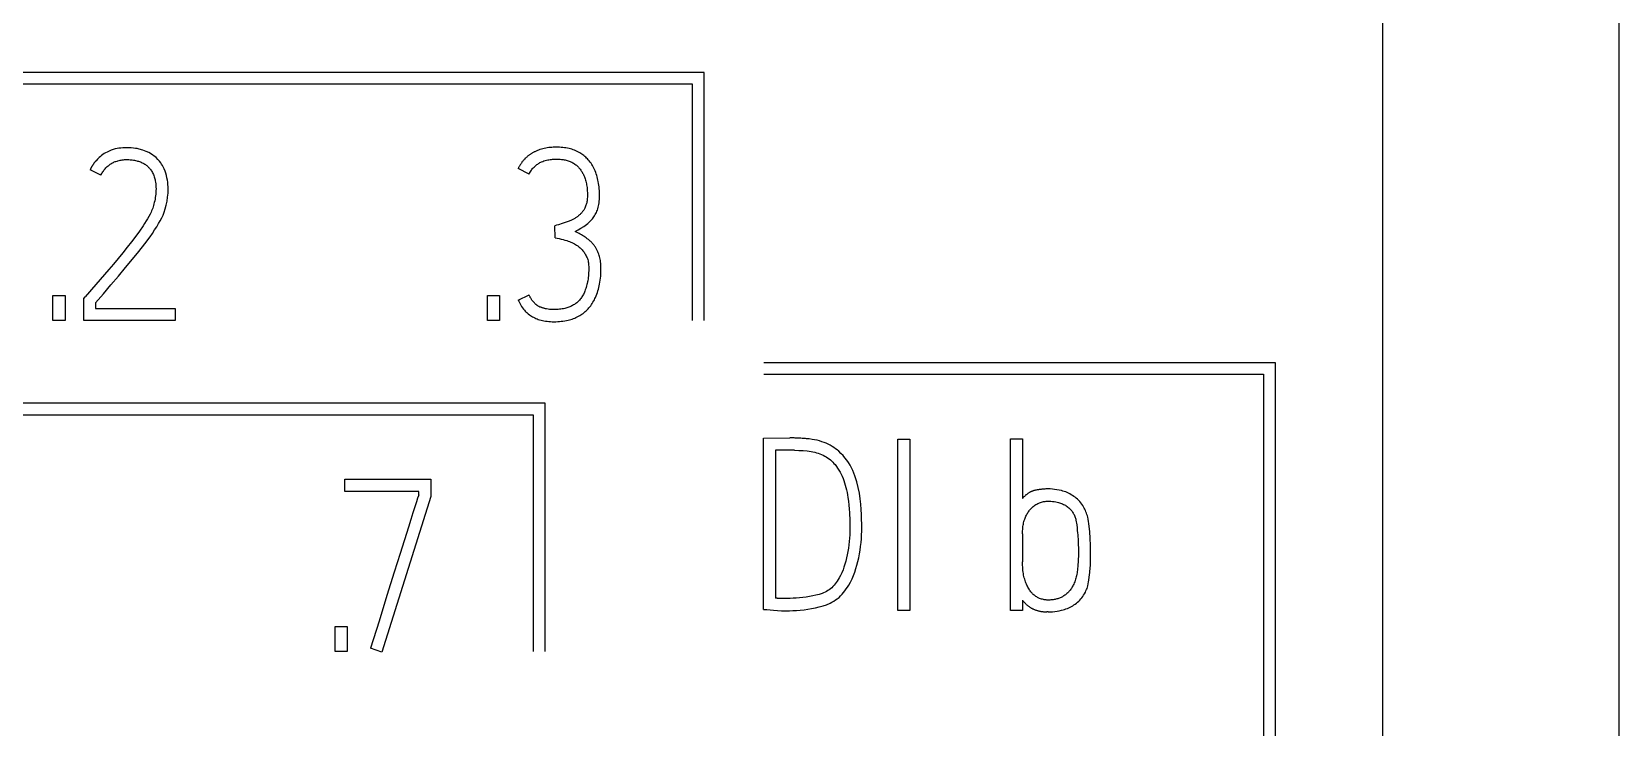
# Model space of a CAD drawing. Extents: x 867151 to 1787449, y -2071112 to -1028603.
# Drawn here: x 871243.68 to 871258.45, y -1032680.36 to -1032673.88 of the extents above; entities that cross this region are included whole.
import ezdxf

# ---------------------------------------------------------------- set-up
doc = ezdxf.new("R2010")
doc.units = 0
doc.header["$LTSCALE"] = 4
doc.header["$MEASUREMENT"] = 0
doc.layers.get('0').update_dxf_attribs({"linetype": 'CONTINUOUS'})
doc.layers.add('20000_FRONT_O', color=7, linetype='CONTINUOUS')

# ---------------------------------------------------------------- blocks, each defined once
blk = doc.blocks.new('A$C36C17930')
at = {"layer": '20000_FRONT_O', "color": 7, "linetype": 'Continuous'}
for p, q in [((45.001, 0.4), (45.001, 99.6)), ((42.801, 6.828), (42.801, 40.186)), ((36.491, 33.17), (17.962, 33.17)), ((36.491, 30.86), (36.491, 33.17)), ((36.381, 33.06), (18.072, 33.06)), ((36.381, 30.86), (36.381, 33.06)), ((30.826, 32.34), (30.824, 32.337)), ((30.829, 32.343), (30.826, 32.34)), ((30.831, 32.345), (30.829, 32.343)), ((30.833, 32.348), (30.831, 32.345)), ((30.847, 32.363), (30.833, 32.348)), ((30.862, 32.378), (30.847, 32.363)), ((30.873, 32.387), (30.862, 32.378)), ((30.885, 32.397), (30.873, 32.387)), ((30.897, 32.405), (30.885, 32.397)), ((30.909, 32.414), (30.897, 32.405)), ((30.922, 32.421), (30.909, 32.414)), ((30.935, 32.428), (30.922, 32.421)), ((30.948, 32.435), (30.935, 32.428)), ((30.962, 32.441), (30.948, 32.435)), ((30.975, 32.446), (30.962, 32.441)), ((30.993, 32.452), (30.975, 32.446)), ((31.01, 32.457), (30.993, 32.452)), ((31.002, 32.336), (31.01, 32.339)), ((31.028, 32.461), (31.01, 32.457)), ((31.01, 32.339), (31.018, 32.342)), ((31.018, 32.342), (31.028, 32.345)), ((31.045, 32.464), (31.028, 32.461)), ((31.028, 32.345), (31.037, 32.348)), ((31.037, 32.348), (31.047, 32.351)), ((31.063, 32.466), (31.045, 32.464)), ((31.047, 32.351), (31.057, 32.353)), ((31.057, 32.353), (31.067, 32.354)), ((31.081, 32.468), (31.063, 32.466)), ((31.067, 32.354), (31.077, 32.356)), ((31.077, 32.356), (31.087, 32.357)), ((31.1, 32.469), (31.081, 32.468)), ((31.087, 32.357), (31.097, 32.358)), ((31.097, 32.358), (31.107, 32.358)), ((31.118, 32.469), (31.1, 32.469)), ((31.107, 32.358), (31.118, 32.358)), ((31.139, 32.469), (31.118, 32.469)), ((31.118, 32.358), (31.128, 32.358)), ((31.128, 32.358), (31.139, 32.358)), ((31.16, 32.468), (31.139, 32.469)), ((31.139, 32.358), (31.149, 32.357)), ((31.149, 32.357), (31.16, 32.357)), ((31.18, 32.466), (31.16, 32.468)), ((31.16, 32.357), (31.17, 32.355)), ((31.17, 32.355), (31.181, 32.354)), ((31.2, 32.463), (31.18, 32.466)), ((31.181, 32.354), (31.191, 32.352)), ((31.191, 32.352), (31.201, 32.35)), ((31.217, 32.46), (31.2, 32.463)), ((31.201, 32.35), (31.212, 32.348)), ((31.212, 32.348), (31.22, 32.345)), ((31.235, 32.456), (31.217, 32.46)), ((31.22, 32.345), (31.229, 32.343)), ((31.229, 32.343), (31.238, 32.34)), ((31.268, 32.446), (31.235, 32.456)), ((31.238, 32.34), (31.246, 32.337)), ((31.298, 32.435), (31.268, 32.446)), ((31.325, 32.423), (31.298, 32.435)), ((31.35, 32.409), (31.325, 32.423)), ((31.361, 32.401), (31.35, 32.409)), ((31.371, 32.394), (31.361, 32.401)), ((31.391, 32.377), (31.371, 32.394)), ((31.407, 32.36), (31.391, 32.377)), ((31.422, 32.344), (31.407, 32.36)), ((31.435, 32.327), (31.422, 32.344)), ((34.798, 32.339), (34.795, 32.334)), ((34.802, 32.343), (34.798, 32.339)), ((34.805, 32.347), (34.802, 32.343)), ((34.809, 32.351), (34.805, 32.347)), ((34.812, 32.355), (34.809, 32.351)), ((34.816, 32.359), (34.812, 32.355)), ((34.82, 32.363), (34.816, 32.359)), ((34.823, 32.367), (34.82, 32.363)), ((34.827, 32.37), (34.823, 32.367)), ((34.831, 32.374), (34.827, 32.37)), ((34.835, 32.378), (34.831, 32.374)), ((34.839, 32.381), (34.835, 32.378)), ((34.843, 32.385), (34.839, 32.381)), ((34.847, 32.389), (34.843, 32.385)), ((34.852, 32.392), (34.847, 32.389)), ((34.856, 32.396), (34.852, 32.392)), ((34.861, 32.399), (34.856, 32.396)), ((34.865, 32.402), (34.861, 32.399)), ((34.87, 32.406), (34.865, 32.402)), ((34.875, 32.409), (34.87, 32.406)), ((34.88, 32.412), (34.875, 32.409)), ((34.884, 32.415), (34.88, 32.412)), ((34.889, 32.418), (34.884, 32.415)), ((34.894, 32.421), (34.889, 32.418)), ((34.899, 32.424), (34.894, 32.421)), ((34.904, 32.427), (34.899, 32.424)), ((34.909, 32.429), (34.904, 32.427)), ((34.914, 32.432), (34.909, 32.429)), ((34.926, 32.437), (34.914, 32.432)), ((34.938, 32.443), (34.926, 32.437)), ((34.949, 32.447), (34.938, 32.443)), ((34.961, 32.452), (34.949, 32.447)), ((34.975, 32.456), (34.961, 32.452)), ((34.988, 32.459), (34.975, 32.456)), ((34.977, 32.337), (34.988, 32.342)), ((35.002, 32.463), (34.988, 32.459)), ((34.988, 32.342), (34.999, 32.346)), ((34.999, 32.346), (35.011, 32.349)), ((35.016, 32.465), (35.002, 32.463)), ((35.011, 32.349), (35.022, 32.353)), ((35.03, 32.468), (35.016, 32.465)), ((35.022, 32.353), (35.034, 32.355)), ((35.044, 32.47), (35.03, 32.468)), ((35.034, 32.355), (35.046, 32.357)), ((35.058, 32.471), (35.044, 32.47)), ((35.046, 32.357), (35.057, 32.359)), ((35.057, 32.359), (35.069, 32.36)), ((35.072, 32.472), (35.058, 32.471)), ((35.069, 32.36), (35.08, 32.361)), ((35.086, 32.473), (35.072, 32.472)), ((35.08, 32.361), (35.092, 32.362)), ((35.1, 32.474), (35.086, 32.473)), ((35.092, 32.362), (35.103, 32.363)), ((35.114, 32.474), (35.1, 32.474)), ((35.103, 32.363), (35.114, 32.363)), ((35.129, 32.474), (35.114, 32.474)), ((35.114, 32.363), (35.124, 32.363)), ((35.124, 32.363), (35.133, 32.362)), ((35.144, 32.473), (35.129, 32.474)), ((35.133, 32.362), (35.142, 32.362)), ((35.142, 32.362), (35.151, 32.361)), ((35.159, 32.472), (35.144, 32.473)), ((35.151, 32.361), (35.161, 32.36)), ((35.174, 32.471), (35.159, 32.472)), ((35.161, 32.36), (35.17, 32.359)), ((35.17, 32.359), (35.179, 32.358)), ((35.189, 32.469), (35.174, 32.471)), ((35.179, 32.358), (35.188, 32.356)), ((35.188, 32.356), (35.198, 32.355)), ((35.204, 32.467), (35.189, 32.469)), ((35.198, 32.355), (35.207, 32.352)), ((35.219, 32.464), (35.204, 32.467)), ((35.207, 32.352), (35.216, 32.35)), ((35.216, 32.35), (35.225, 32.347)), ((35.233, 32.461), (35.219, 32.464)), ((35.225, 32.347), (35.233, 32.344)), ((35.246, 32.457), (35.233, 32.461)), ((35.233, 32.344), (35.242, 32.341)), ((35.242, 32.341), (35.25, 32.337)), ((35.259, 32.454), (35.246, 32.457)), ((35.272, 32.449), (35.259, 32.454)), ((35.284, 32.445), (35.272, 32.449)), ((35.297, 32.44), (35.284, 32.445)), ((35.309, 32.434), (35.297, 32.44)), ((35.321, 32.428), (35.309, 32.434)), ((35.332, 32.421), (35.321, 32.428)), ((35.342, 32.415), (35.332, 32.421)), ((35.352, 32.409), (35.342, 32.415)), ((35.361, 32.402), (35.352, 32.409)), ((35.37, 32.395), (35.361, 32.402)), ((35.379, 32.388), (35.37, 32.395)), ((35.388, 32.381), (35.379, 32.388)), ((35.396, 32.373), (35.388, 32.381)), ((35.404, 32.365), (35.396, 32.373)), ((35.412, 32.356), (35.404, 32.365)), ((35.42, 32.346), (35.412, 32.356)), ((35.429, 32.335), (35.42, 32.346)), ((30.78, 32.266), (30.778, 32.263)), ((30.878, 32.212), (30.778, 32.263)), ((30.781, 32.27), (30.78, 32.266)), ((30.783, 32.273), (30.781, 32.27)), ((30.785, 32.276), (30.783, 32.273)), ((30.786, 32.28), (30.785, 32.276)), ((30.788, 32.283), (30.786, 32.28)), ((30.79, 32.287), (30.788, 32.283)), ((30.792, 32.29), (30.79, 32.287)), ((30.794, 32.293), (30.792, 32.29)), ((30.796, 32.296), (30.794, 32.293)), ((30.798, 32.3), (30.796, 32.296)), ((30.8, 32.303), (30.798, 32.3)), ((30.802, 32.306), (30.8, 32.303)), ((30.804, 32.309), (30.802, 32.306)), ((30.806, 32.312), (30.804, 32.309)), ((30.808, 32.315), (30.806, 32.312)), ((30.81, 32.319), (30.808, 32.315)), ((30.812, 32.322), (30.81, 32.319)), ((30.814, 32.325), (30.812, 32.322)), ((30.817, 32.328), (30.814, 32.325)), ((30.819, 32.331), (30.817, 32.328)), ((30.821, 32.334), (30.819, 32.331)), ((30.824, 32.337), (30.821, 32.334)), ((30.878, 32.212), (30.882, 32.22)), ((30.882, 32.22), (30.886, 32.228)), ((30.886, 32.228), (30.891, 32.236)), ((30.891, 32.236), (30.896, 32.244)), ((30.896, 32.244), (30.901, 32.252)), ((30.901, 32.252), (30.907, 32.259)), ((30.907, 32.259), (30.912, 32.266)), ((30.912, 32.266), (30.919, 32.273)), ((30.919, 32.273), (30.925, 32.28)), ((30.925, 32.28), (30.931, 32.287)), ((30.931, 32.287), (30.938, 32.293)), ((30.938, 32.293), (30.945, 32.299)), ((30.945, 32.299), (30.951, 32.304)), ((30.951, 32.304), (30.958, 32.31)), ((30.958, 32.31), (30.965, 32.315)), ((30.965, 32.315), (30.972, 32.319)), ((30.972, 32.319), (30.98, 32.324)), ((30.98, 32.324), (30.987, 32.328)), ((30.987, 32.328), (30.995, 32.332)), ((30.995, 32.332), (31.002, 32.336)), ((31.246, 32.337), (31.254, 32.333)), ((31.254, 32.333), (31.263, 32.329)), ((31.263, 32.329), (31.271, 32.325)), ((31.271, 32.325), (31.279, 32.321)), ((31.279, 32.321), (31.286, 32.316)), ((31.286, 32.316), (31.293, 32.312)), ((31.293, 32.312), (31.299, 32.307)), ((31.299, 32.307), (31.305, 32.302)), ((31.305, 32.302), (31.311, 32.297)), ((31.311, 32.297), (31.317, 32.292)), ((31.317, 32.292), (31.322, 32.286)), ((31.322, 32.286), (31.327, 32.281)), ((31.327, 32.281), (31.332, 32.275)), ((31.332, 32.275), (31.337, 32.269)), ((31.337, 32.269), (31.342, 32.263)), ((31.342, 32.263), (31.348, 32.254)), ((31.348, 32.254), (31.353, 32.246)), ((31.353, 32.246), (31.358, 32.237)), ((31.358, 32.237), (31.362, 32.228)), ((31.362, 32.228), (31.367, 32.219)), ((31.367, 32.219), (31.37, 32.209)), ((31.37, 32.209), (31.374, 32.199)), ((31.374, 32.199), (31.377, 32.19)), ((31.443, 32.315), (31.435, 32.327)), ((31.451, 32.303), (31.443, 32.315)), ((31.458, 32.291), (31.451, 32.303)), ((31.467, 32.271), (31.458, 32.291)), ((31.475, 32.252), (31.467, 32.271)), ((31.482, 32.231), (31.475, 32.252)), ((31.488, 32.211), (31.482, 32.231)), ((31.493, 32.19), (31.488, 32.211)), ((34.762, 32.279), (34.759, 32.274)), ((34.861, 32.223), (34.759, 32.274)), ((34.764, 32.284), (34.762, 32.279)), ((34.766, 32.289), (34.764, 32.284)), ((34.769, 32.294), (34.766, 32.289)), ((34.771, 32.298), (34.769, 32.294)), ((34.774, 32.303), (34.771, 32.298)), ((34.777, 32.308), (34.774, 32.303)), ((34.78, 32.312), (34.777, 32.308)), ((34.783, 32.317), (34.78, 32.312)), ((34.786, 32.321), (34.783, 32.317)), ((34.789, 32.326), (34.786, 32.321)), ((34.792, 32.33), (34.789, 32.326)), ((34.795, 32.334), (34.792, 32.33)), ((34.861, 32.223), (34.866, 32.232)), ((34.866, 32.232), (34.871, 32.242)), ((34.871, 32.242), (34.877, 32.251)), ((34.877, 32.251), (34.882, 32.259)), ((34.882, 32.259), (34.888, 32.267)), ((34.888, 32.267), (34.894, 32.275)), ((34.894, 32.275), (34.9, 32.282)), ((34.9, 32.282), (34.907, 32.289)), ((34.907, 32.289), (34.913, 32.295)), ((34.913, 32.295), (34.92, 32.301)), ((34.92, 32.301), (34.927, 32.307)), ((34.927, 32.307), (34.934, 32.312)), ((34.934, 32.312), (34.941, 32.317)), ((34.941, 32.317), (34.948, 32.322)), ((34.948, 32.322), (34.955, 32.326)), ((34.955, 32.326), (34.962, 32.33)), ((34.962, 32.33), (34.969, 32.334)), ((34.969, 32.334), (34.977, 32.337)), ((35.25, 32.337), (35.259, 32.333)), ((35.259, 32.333), (35.267, 32.329)), ((35.267, 32.329), (35.275, 32.325)), ((35.275, 32.325), (35.282, 32.32)), ((35.282, 32.32), (35.288, 32.315)), ((35.288, 32.315), (35.295, 32.31)), ((35.295, 32.31), (35.301, 32.305)), ((35.301, 32.305), (35.308, 32.299)), ((35.308, 32.299), (35.314, 32.293)), ((35.314, 32.293), (35.32, 32.287)), ((35.32, 32.287), (35.325, 32.281)), ((35.325, 32.281), (35.331, 32.275)), ((35.331, 32.275), (35.336, 32.268)), ((35.336, 32.268), (35.341, 32.261)), ((35.341, 32.261), (35.346, 32.254)), ((35.346, 32.254), (35.351, 32.247)), ((35.351, 32.247), (35.355, 32.24)), ((35.355, 32.24), (35.359, 32.233)), ((35.359, 32.233), (35.363, 32.225)), ((35.363, 32.225), (35.367, 32.218)), ((35.367, 32.218), (35.371, 32.21)), ((35.371, 32.21), (35.375, 32.199)), ((35.375, 32.199), (35.379, 32.189)), ((35.437, 32.324), (35.429, 32.335)), ((35.444, 32.313), (35.437, 32.324)), ((35.451, 32.302), (35.444, 32.313)), ((35.458, 32.29), (35.451, 32.302)), ((35.464, 32.278), (35.458, 32.29)), ((35.47, 32.266), (35.464, 32.278)), ((35.476, 32.253), (35.47, 32.266)), ((35.481, 32.239), (35.476, 32.253)), ((35.486, 32.225), (35.481, 32.239)), ((35.49, 32.211), (35.486, 32.225)), ((35.495, 32.197), (35.49, 32.211)), ((35.498, 32.183), (35.495, 32.197)), ((31.377, 32.19), (31.38, 32.18)), ((31.38, 32.18), (31.382, 32.169)), ((31.382, 32.169), (31.384, 32.159)), ((31.384, 32.159), (31.386, 32.149)), ((31.386, 32.149), (31.388, 32.133)), ((31.388, 32.133), (31.389, 32.118)), ((31.39, 32.053), (31.388, 32.037)), ((31.389, 32.118), (31.39, 32.101)), ((31.39, 32.101), (31.391, 32.085)), ((31.391, 32.085), (31.39, 32.069)), ((31.39, 32.069), (31.39, 32.053)), ((31.497, 32.168), (31.493, 32.19)), ((31.5, 32.147), (31.497, 32.168)), ((31.499, 32.007), (31.503, 32.045)), ((31.502, 32.126), (31.5, 32.147)), ((31.503, 32.105), (31.502, 32.126)), ((31.504, 32.083), (31.503, 32.105)), ((31.503, 32.045), (31.504, 32.083)), ((35.379, 32.189), (35.383, 32.178)), ((35.383, 32.178), (35.386, 32.167)), ((35.386, 32.167), (35.389, 32.156)), ((35.389, 32.156), (35.392, 32.144)), ((35.392, 32.144), (35.394, 32.133)), ((35.394, 32.133), (35.396, 32.122)), ((35.396, 32.122), (35.398, 32.111)), ((35.398, 32.111), (35.4, 32.099)), ((35.4, 32.099), (35.401, 32.088)), ((35.401, 32.088), (35.402, 32.076)), ((35.402, 32.076), (35.402, 32.065)), ((35.402, 32.065), (35.403, 32.053)), ((35.403, 32.053), (35.403, 32.042)), ((35.501, 32.168), (35.498, 32.183)), ((35.504, 32.154), (35.501, 32.168)), ((35.507, 32.137), (35.504, 32.154)), ((35.51, 32.12), (35.507, 32.137)), ((35.512, 32.104), (35.51, 32.12)), ((35.513, 32.087), (35.512, 32.104)), ((35.515, 32.07), (35.513, 32.087)), ((35.515, 32.053), (35.515, 32.07)), ((35.516, 32.036), (35.515, 32.053)), ((31.36, 31.906), (31.355, 31.894)), ((31.364, 31.919), (31.36, 31.906)), ((31.368, 31.932), (31.364, 31.919)), ((31.372, 31.946), (31.368, 31.932)), ((31.375, 31.96), (31.372, 31.946)), ((31.379, 31.975), (31.375, 31.96)), ((31.382, 31.99), (31.379, 31.975)), ((31.384, 32.006), (31.382, 31.99)), ((31.387, 32.021), (31.384, 32.006)), ((31.388, 32.037), (31.387, 32.021)), ((31.466, 31.868), (31.477, 31.9)), ((31.477, 31.9), (31.486, 31.934)), ((31.486, 31.934), (31.494, 31.97)), ((31.494, 31.97), (31.499, 32.007)), ((35.375, 31.899), (35.372, 31.894)), ((35.38, 31.907), (35.375, 31.899)), ((35.384, 31.916), (35.38, 31.907)), ((35.387, 31.924), (35.384, 31.916)), ((35.39, 31.933), (35.387, 31.924)), ((35.393, 31.941), (35.39, 31.933)), ((35.395, 31.949), (35.393, 31.941)), ((35.397, 31.957), (35.395, 31.949)), ((35.398, 31.965), (35.397, 31.957)), ((35.4, 31.973), (35.398, 31.965)), ((35.401, 31.984), (35.4, 31.973)), ((35.402, 31.996), (35.401, 31.984)), ((35.403, 32.007), (35.402, 31.996)), ((35.403, 32.042), (35.403, 32.03)), ((35.403, 32.03), (35.403, 32.019)), ((35.403, 32.019), (35.403, 32.007)), ((35.496, 31.889), (35.5, 31.901)), ((35.5, 31.901), (35.504, 31.914)), ((35.504, 31.914), (35.507, 31.927)), ((35.507, 31.927), (35.51, 31.941)), ((35.51, 31.941), (35.512, 31.955)), ((35.512, 31.955), (35.514, 31.97)), ((35.514, 31.97), (35.515, 31.986)), ((35.515, 31.986), (35.516, 32.002)), ((35.516, 32.019), (35.516, 32.036)), ((35.516, 32.002), (35.516, 32.019)), ((31.285, 31.764), (31.27, 31.741)), ((31.3, 31.787), (31.285, 31.764)), ((31.313, 31.808), (31.3, 31.787)), ((31.325, 31.83), (31.313, 31.808)), ((31.335, 31.85), (31.325, 31.83)), ((31.345, 31.87), (31.335, 31.85)), ((31.35, 31.882), (31.345, 31.87)), ((31.355, 31.894), (31.35, 31.882)), ((31.397, 31.732), (31.415, 31.762)), ((31.415, 31.762), (31.43, 31.789)), ((31.43, 31.789), (31.444, 31.817)), ((31.444, 31.817), (31.456, 31.842)), ((31.456, 31.842), (31.466, 31.868)), ((35.134, 31.752), (35.117, 31.747)), ((35.17, 31.763), (35.134, 31.752)), ((35.188, 31.769), (35.17, 31.763)), ((35.206, 31.775), (35.188, 31.769)), ((35.215, 31.778), (35.206, 31.775)), ((35.224, 31.781), (35.215, 31.778)), ((35.233, 31.784), (35.224, 31.781)), ((35.241, 31.788), (35.233, 31.784)), ((35.248, 31.791), (35.241, 31.788)), ((35.255, 31.794), (35.248, 31.791)), ((35.261, 31.797), (35.255, 31.794)), ((35.268, 31.8), (35.261, 31.797)), ((35.274, 31.804), (35.268, 31.8)), ((35.28, 31.807), (35.274, 31.804)), ((35.286, 31.811), (35.28, 31.807)), ((35.292, 31.815), (35.286, 31.811)), ((35.298, 31.818), (35.292, 31.815)), ((35.304, 31.822), (35.298, 31.818)), ((35.309, 31.826), (35.304, 31.822)), ((35.313, 31.829), (35.309, 31.826)), ((35.318, 31.833), (35.313, 31.829)), ((35.322, 31.837), (35.318, 31.833)), ((35.327, 31.84), (35.322, 31.837)), ((35.331, 31.844), (35.327, 31.84)), ((35.335, 31.848), (35.331, 31.844)), ((35.339, 31.852), (35.335, 31.848)), ((35.343, 31.857), (35.339, 31.852)), ((35.347, 31.861), (35.343, 31.857)), ((35.351, 31.865), (35.347, 31.861)), ((35.355, 31.87), (35.351, 31.865)), ((35.359, 31.874), (35.355, 31.87)), ((35.362, 31.879), (35.359, 31.874)), ((35.366, 31.884), (35.362, 31.879)), ((35.369, 31.889), (35.366, 31.884)), ((35.372, 31.894), (35.369, 31.889)), ((35.383, 31.745), (35.395, 31.754)), ((35.395, 31.754), (35.408, 31.764)), ((35.408, 31.764), (35.42, 31.775)), ((35.42, 31.775), (35.432, 31.787)), ((35.432, 31.787), (35.443, 31.799)), ((35.443, 31.799), (35.45, 31.808)), ((35.45, 31.808), (35.457, 31.817)), ((35.457, 31.817), (35.463, 31.826)), ((35.463, 31.826), (35.47, 31.836)), ((35.47, 31.836), (35.476, 31.846)), ((35.476, 31.846), (35.481, 31.856)), ((35.481, 31.856), (35.487, 31.867)), ((35.487, 31.867), (35.492, 31.878)), ((35.492, 31.878), (35.496, 31.889)), ((31.202, 31.644), (31.164, 31.593)), ((31.237, 31.693), (31.202, 31.644)), ((31.27, 31.741), (31.237, 31.693)), ((31.286, 31.573), (31.335, 31.639)), ((31.335, 31.639), (31.357, 31.671)), ((31.357, 31.671), (31.378, 31.703)), ((31.378, 31.703), (31.397, 31.732)), ((35.117, 31.747), (35.099, 31.741)), ((35.105, 31.63), (35.099, 31.741)), ((35.105, 31.63), (35.123, 31.627)), ((35.123, 31.627), (35.141, 31.624)), ((35.141, 31.624), (35.159, 31.619)), ((35.159, 31.619), (35.177, 31.615)), ((35.177, 31.615), (35.195, 31.609)), ((35.195, 31.609), (35.213, 31.604)), ((35.213, 31.604), (35.225, 31.6)), ((35.225, 31.6), (35.237, 31.595)), ((35.29, 31.69), (35.316, 31.704)), ((35.302, 31.684), (35.29, 31.69)), ((35.314, 31.678), (35.302, 31.684)), ((35.326, 31.671), (35.314, 31.678)), ((35.316, 31.704), (35.343, 31.719)), ((35.337, 31.664), (35.326, 31.671)), ((35.348, 31.658), (35.337, 31.664)), ((35.343, 31.719), (35.37, 31.736)), ((35.359, 31.651), (35.348, 31.658)), ((35.367, 31.646), (35.359, 31.651)), ((35.375, 31.641), (35.367, 31.646)), ((35.37, 31.736), (35.383, 31.745)), ((35.383, 31.636), (35.375, 31.641)), ((35.391, 31.63), (35.383, 31.636)), ((35.396, 31.626), (35.391, 31.63)), ((35.402, 31.622), (35.396, 31.626)), ((35.408, 31.618), (35.402, 31.622)), ((35.414, 31.613), (35.408, 31.618)), ((35.419, 31.609), (35.414, 31.613)), ((35.424, 31.604), (35.419, 31.609)), ((35.43, 31.6), (35.424, 31.604)), ((35.435, 31.595), (35.43, 31.6)), ((31.081, 31.49), (31.038, 31.437)), ((31.124, 31.542), (31.081, 31.49)), ((31.164, 31.593), (31.124, 31.542)), ((31.171, 31.43), (31.231, 31.503)), ((31.231, 31.503), (31.286, 31.573)), ((35.237, 31.595), (35.248, 31.59)), ((35.248, 31.59), (35.26, 31.585)), ((35.26, 31.585), (35.271, 31.58)), ((35.271, 31.58), (35.282, 31.574)), ((35.282, 31.574), (35.292, 31.567)), ((35.292, 31.567), (35.303, 31.561)), ((35.303, 31.561), (35.313, 31.554)), ((35.313, 31.554), (35.32, 31.548)), ((35.32, 31.548), (35.328, 31.543)), ((35.328, 31.543), (35.335, 31.537)), ((35.335, 31.537), (35.341, 31.53)), ((35.341, 31.53), (35.348, 31.524)), ((35.348, 31.524), (35.354, 31.517)), ((35.354, 31.517), (35.36, 31.51)), ((35.36, 31.51), (35.366, 31.503)), ((35.366, 31.503), (35.372, 31.496)), ((35.372, 31.496), (35.377, 31.488)), ((35.377, 31.488), (35.382, 31.48)), ((35.382, 31.48), (35.387, 31.472)), ((35.387, 31.472), (35.392, 31.463)), ((35.392, 31.463), (35.396, 31.454)), ((35.396, 31.454), (35.4, 31.445)), ((35.44, 31.59), (35.435, 31.595)), ((35.444, 31.585), (35.44, 31.59)), ((35.449, 31.58), (35.444, 31.585)), ((35.453, 31.575), (35.449, 31.58)), ((35.458, 31.57), (35.453, 31.575)), ((35.462, 31.565), (35.458, 31.57)), ((35.466, 31.559), (35.462, 31.565)), ((35.47, 31.554), (35.466, 31.559)), ((35.474, 31.548), (35.47, 31.554)), ((35.478, 31.543), (35.474, 31.548)), ((35.481, 31.537), (35.478, 31.543)), ((35.485, 31.531), (35.481, 31.537)), ((35.488, 31.525), (35.485, 31.531)), ((35.491, 31.519), (35.488, 31.525)), ((35.494, 31.513), (35.491, 31.519)), ((35.497, 31.507), (35.494, 31.513)), ((35.5, 31.501), (35.497, 31.507)), ((35.505, 31.49), (35.5, 31.501)), ((35.509, 31.479), (35.505, 31.49)), ((35.513, 31.467), (35.509, 31.479)), ((35.516, 31.455), (35.513, 31.467)), ((35.519, 31.443), (35.516, 31.455)), ((30.952, 31.336), (30.911, 31.288)), ((30.995, 31.386), (30.952, 31.336)), ((31.038, 31.437), (30.995, 31.386)), ((31.041, 31.274), (31.108, 31.353)), ((31.108, 31.353), (31.171, 31.43)), ((35.4, 31.445), (35.403, 31.436)), ((35.403, 31.436), (35.406, 31.427)), ((35.406, 31.427), (35.409, 31.417)), ((35.409, 31.417), (35.411, 31.407)), ((35.411, 31.407), (35.413, 31.397)), ((35.413, 31.397), (35.414, 31.386)), ((35.414, 31.386), (35.415, 31.375)), ((35.415, 31.307), (35.414, 31.292)), ((35.415, 31.375), (35.416, 31.364)), ((35.416, 31.323), (35.415, 31.307)), ((35.416, 31.364), (35.416, 31.353)), ((35.416, 31.353), (35.416, 31.338)), ((35.416, 31.338), (35.416, 31.323)), ((35.522, 31.431), (35.519, 31.443)), ((35.524, 31.418), (35.522, 31.431)), ((35.526, 31.405), (35.524, 31.418)), ((35.527, 31.391), (35.526, 31.405)), ((35.529, 31.37), (35.527, 31.391)), ((35.528, 31.293), (35.529, 31.311)), ((35.529, 31.349), (35.529, 31.37)), ((35.529, 31.33), (35.529, 31.349)), ((35.529, 31.311), (35.529, 31.33)), ((30.831, 31.195), (30.732, 31.08)), ((30.87, 31.241), (30.831, 31.195)), ((30.911, 31.288), (30.87, 31.241)), ((30.901, 31.11), (30.972, 31.193)), ((30.972, 31.193), (31.041, 31.274)), ((35.388, 31.157), (35.384, 31.145)), ((35.392, 31.169), (35.388, 31.157)), ((35.396, 31.182), (35.392, 31.169)), ((35.399, 31.194), (35.396, 31.182)), ((35.401, 31.206), (35.399, 31.194)), ((35.404, 31.219), (35.401, 31.206)), ((35.406, 31.231), (35.404, 31.219)), ((35.409, 31.247), (35.406, 31.231)), ((35.411, 31.262), (35.409, 31.247)), ((35.413, 31.277), (35.411, 31.262)), ((35.414, 31.292), (35.413, 31.277)), ((35.506, 31.153), (35.51, 31.168)), ((35.51, 31.168), (35.514, 31.184)), ((35.514, 31.184), (35.517, 31.2)), ((35.517, 31.2), (35.52, 31.218)), ((35.52, 31.218), (35.523, 31.237)), ((35.523, 31.237), (35.525, 31.255)), ((35.525, 31.255), (35.527, 31.274)), ((35.527, 31.274), (35.528, 31.293)), ((30.432, 30.86), (30.432, 31.093)), ((30.432, 31.093), (30.545, 31.093)), ((30.545, 31.093), (30.545, 30.86)), ((30.718, 31.065), (30.732, 31.08)), ((30.718, 30.86), (30.718, 31.065)), ((30.829, 31.025), (30.901, 31.11)), ((30.829, 31.025), (30.829, 30.971)), ((34.473, 30.86), (34.473, 31.093)), ((34.473, 31.093), (34.586, 31.093)), ((34.586, 31.093), (34.586, 30.86)), ((34.759, 31.051), (34.861, 31.098)), ((34.759, 31.051), (34.765, 31.039)), ((34.765, 31.039), (34.771, 31.027)), ((34.771, 31.027), (34.784, 31.003)), ((34.863, 31.093), (34.861, 31.098)), ((34.865, 31.089), (34.863, 31.093)), ((34.868, 31.085), (34.865, 31.089)), ((34.87, 31.08), (34.868, 31.085)), ((34.872, 31.076), (34.87, 31.08)), ((34.874, 31.072), (34.872, 31.076)), ((34.877, 31.067), (34.874, 31.072)), ((34.879, 31.063), (34.877, 31.067)), ((34.882, 31.059), (34.879, 31.063)), ((34.885, 31.055), (34.882, 31.059)), ((34.887, 31.051), (34.885, 31.055)), ((34.89, 31.047), (34.887, 31.051)), ((34.892, 31.044), (34.89, 31.047)), ((34.895, 31.04), (34.892, 31.044)), ((34.898, 31.037), (34.895, 31.04)), ((34.901, 31.033), (34.898, 31.037)), ((34.904, 31.03), (34.901, 31.033)), ((34.907, 31.027), (34.904, 31.03)), ((34.91, 31.024), (34.907, 31.027)), ((34.913, 31.02), (34.91, 31.024)), ((34.916, 31.018), (34.913, 31.02)), ((34.919, 31.015), (34.916, 31.018)), ((34.922, 31.013), (34.919, 31.015)), ((34.925, 31.01), (34.922, 31.013)), ((34.928, 31.008), (34.925, 31.01)), ((35.283, 31.01), (35.275, 31.005)), ((35.29, 31.015), (35.283, 31.01)), ((35.297, 31.02), (35.29, 31.015)), ((35.304, 31.026), (35.297, 31.02)), ((35.311, 31.032), (35.304, 31.026)), ((35.318, 31.038), (35.311, 31.032)), ((35.324, 31.044), (35.318, 31.038)), ((35.33, 31.051), (35.324, 31.044)), ((35.336, 31.058), (35.33, 31.051)), ((35.342, 31.065), (35.336, 31.058)), ((35.348, 31.073), (35.342, 31.065)), ((35.353, 31.081), (35.348, 31.073)), ((35.358, 31.09), (35.353, 31.081)), ((35.363, 31.098), (35.358, 31.09)), ((35.368, 31.107), (35.363, 31.098)), ((35.372, 31.115), (35.368, 31.107)), ((35.376, 31.124), (35.372, 31.115)), ((35.38, 31.133), (35.376, 31.124)), ((35.384, 31.145), (35.38, 31.133)), ((35.441, 31.009), (35.448, 31.019)), ((35.448, 31.019), (35.455, 31.03)), ((35.455, 31.03), (35.462, 31.042)), ((35.462, 31.042), (35.468, 31.053)), ((35.468, 31.053), (35.474, 31.065)), ((35.474, 31.065), (35.479, 31.076)), ((35.479, 31.076), (35.486, 31.091)), ((35.486, 31.091), (35.492, 31.106)), ((35.492, 31.106), (35.497, 31.122)), ((35.497, 31.122), (35.502, 31.137)), ((35.502, 31.137), (35.506, 31.153)), ((30.829, 30.971), (31.57, 30.971)), ((31.57, 30.971), (31.57, 30.86)), ((34.784, 31.003), (34.791, 30.991)), ((34.791, 30.991), (34.799, 30.979)), ((34.799, 30.979), (34.808, 30.967)), ((34.808, 30.967), (34.817, 30.956)), ((34.817, 30.956), (34.824, 30.948)), ((34.824, 30.948), (34.831, 30.941)), ((34.831, 30.941), (34.839, 30.934)), ((34.839, 30.934), (34.851, 30.923)), ((34.851, 30.923), (34.864, 30.914)), ((34.864, 30.914), (34.873, 30.907)), ((34.873, 30.907), (34.882, 30.901)), ((34.882, 30.901), (34.892, 30.896)), ((34.892, 30.896), (34.902, 30.89)), ((34.902, 30.89), (34.913, 30.885)), ((34.913, 30.885), (34.924, 30.88)), ((34.924, 30.88), (34.935, 30.875)), ((34.931, 31.005), (34.928, 31.008)), ((34.934, 31.003), (34.931, 31.005)), ((34.937, 31.001), (34.934, 31.003)), ((34.935, 30.875), (34.947, 30.871)), ((34.94, 30.999), (34.937, 31.001)), ((34.943, 30.997), (34.94, 30.999)), ((34.947, 30.995), (34.943, 30.997)), ((34.951, 30.992), (34.947, 30.995)), ((34.947, 30.871), (34.959, 30.867)), ((34.955, 30.99), (34.951, 30.992)), ((34.958, 30.988), (34.955, 30.99)), ((34.962, 30.986), (34.958, 30.988)), ((34.959, 30.867), (34.972, 30.863)), ((34.967, 30.985), (34.962, 30.986)), ((34.971, 30.983), (34.967, 30.985)), ((34.975, 30.981), (34.971, 30.983)), ((34.972, 30.863), (34.985, 30.86)), ((34.979, 30.98), (34.975, 30.981)), ((34.983, 30.978), (34.979, 30.98)), ((34.987, 30.977), (34.983, 30.978)), ((34.992, 30.975), (34.987, 30.977)), ((34.998, 30.974), (34.992, 30.975)), ((35.003, 30.972), (34.998, 30.974)), ((35.008, 30.971), (35.003, 30.972)), ((35.013, 30.97), (35.008, 30.971)), ((35.019, 30.969), (35.013, 30.97)), ((35.024, 30.968), (35.019, 30.969)), ((35.037, 30.966), (35.024, 30.968)), ((35.051, 30.964), (35.037, 30.966)), ((35.065, 30.963), (35.051, 30.964)), ((35.08, 30.963), (35.065, 30.963)), ((35.094, 30.962), (35.08, 30.963)), ((35.107, 30.963), (35.094, 30.962)), ((35.119, 30.963), (35.107, 30.963)), ((35.132, 30.964), (35.119, 30.963)), ((35.145, 30.965), (35.132, 30.964)), ((35.157, 30.966), (35.145, 30.965)), ((35.17, 30.968), (35.157, 30.966)), ((35.182, 30.97), (35.17, 30.968)), ((35.194, 30.973), (35.182, 30.97)), ((35.204, 30.975), (35.194, 30.973)), ((35.213, 30.978), (35.204, 30.975)), ((35.208, 30.86), (35.224, 30.864)), ((35.222, 30.981), (35.213, 30.978)), ((35.231, 30.984), (35.222, 30.981)), ((35.224, 30.864), (35.236, 30.867)), ((35.24, 30.988), (35.231, 30.984)), ((35.236, 30.867), (35.249, 30.87)), ((35.249, 30.991), (35.24, 30.988)), ((35.258, 30.996), (35.249, 30.991)), ((35.249, 30.87), (35.261, 30.874)), ((35.266, 31), (35.258, 30.996)), ((35.261, 30.874), (35.273, 30.879)), ((35.275, 31.005), (35.266, 31)), ((35.273, 30.879), (35.285, 30.883)), ((35.285, 30.883), (35.297, 30.889)), ((35.297, 30.889), (35.309, 30.894)), ((35.309, 30.894), (35.32, 30.9)), ((35.32, 30.9), (35.332, 30.906)), ((35.332, 30.906), (35.342, 30.913)), ((35.342, 30.913), (35.352, 30.92)), ((35.352, 30.92), (35.363, 30.927)), ((35.363, 30.927), (35.372, 30.935)), ((35.372, 30.935), (35.382, 30.943)), ((35.382, 30.943), (35.391, 30.951)), ((35.391, 30.951), (35.4, 30.96)), ((35.4, 30.96), (35.409, 30.969)), ((35.409, 30.969), (35.417, 30.978)), ((35.417, 30.978), (35.426, 30.988)), ((35.426, 30.988), (35.434, 30.998)), ((35.434, 30.998), (35.441, 31.009)), ((30.545, 30.86), (30.432, 30.86)), ((31.57, 30.86), (30.718, 30.86)), ((34.586, 30.86), (34.473, 30.86)), ((34.985, 30.86), (34.999, 30.857)), ((34.999, 30.857), (35.014, 30.855)), ((35.014, 30.855), (35.029, 30.853)), ((35.029, 30.853), (35.044, 30.851)), ((35.044, 30.851), (35.061, 30.85)), ((35.061, 30.85), (35.077, 30.849)), ((35.077, 30.849), (35.094, 30.849)), ((35.094, 30.849), (35.111, 30.849)), ((35.111, 30.849), (35.127, 30.85)), ((35.127, 30.85), (35.143, 30.851)), ((35.143, 30.851), (35.16, 30.853)), ((35.16, 30.853), (35.176, 30.855)), ((35.176, 30.855), (35.192, 30.857)), ((35.192, 30.857), (35.208, 30.86)), ((37.045, 30.47), (41.801, 30.47)), ((41.801, 30.47), (41.801, 22.17)), ((37.045, 30.36), (41.691, 30.36)), ((41.691, 30.36), (41.691, 22.17)), ((35.011, 30.09), (15.263, 30.09)), ((34.901, 29.98), (15.373, 29.98)), ((34.901, 27.78), (34.901, 29.98)), ((35.011, 27.78), (35.011, 30.09)), ((37.041, 29.765), (37.285, 29.767)), ((37.041, 28.171), (37.041, 29.765)), ((37.296, 29.767), (37.285, 29.767)), ((37.306, 29.767), (37.296, 29.767)), ((37.316, 29.767), (37.306, 29.767)), ((37.327, 29.767), (37.316, 29.767)), ((37.337, 29.766), (37.327, 29.767)), ((37.35, 29.766), (37.337, 29.766)), ((37.363, 29.765), (37.35, 29.766)), ((37.376, 29.765), (37.363, 29.765)), ((37.389, 29.764), (37.376, 29.765)), ((37.4, 29.763), (37.389, 29.764)), ((37.41, 29.763), (37.4, 29.763)), ((37.421, 29.762), (37.41, 29.763)), ((37.431, 29.761), (37.421, 29.762)), ((37.442, 29.76), (37.431, 29.761)), ((37.467, 29.758), (37.442, 29.76)), ((37.493, 29.754), (37.467, 29.758)), ((37.517, 29.75), (37.493, 29.754)), ((37.54, 29.745), (37.517, 29.75)), ((37.563, 29.739), (37.54, 29.745)), ((37.585, 29.732), (37.563, 29.739)), ((37.605, 29.724), (37.585, 29.732)), ((37.624, 29.717), (37.605, 29.724)), ((37.644, 29.708), (37.624, 29.717)), ((37.661, 29.699), (37.644, 29.708)), ((37.679, 29.689), (37.661, 29.699)), ((37.696, 29.678), (37.679, 29.689)), ((38.291, 28.16), (38.291, 29.756)), ((38.291, 29.756), (38.401, 29.756)), ((38.401, 29.756), (38.401, 28.16)), ((39.34, 28.16), (39.34, 29.758)), ((39.34, 29.758), (39.451, 29.758)), ((39.451, 29.758), (39.451, 29.203)), ((37.154, 29.652), (37.154, 28.276)), ((37.33, 29.652), (37.154, 29.652)), ((37.33, 29.652), (37.369, 29.651)), ((37.369, 29.651), (37.409, 29.649)), ((37.409, 29.649), (37.447, 29.646)), ((37.447, 29.646), (37.484, 29.641)), ((37.484, 29.641), (37.501, 29.638)), ((37.501, 29.638), (37.518, 29.634)), ((37.518, 29.634), (37.534, 29.63)), ((37.534, 29.63), (37.549, 29.625)), ((37.549, 29.625), (37.565, 29.619)), ((37.565, 29.619), (37.581, 29.613)), ((37.581, 29.613), (37.596, 29.606)), ((37.596, 29.606), (37.611, 29.598)), ((37.611, 29.598), (37.625, 29.591)), ((37.625, 29.591), (37.638, 29.582)), ((37.638, 29.582), (37.651, 29.573)), ((37.651, 29.573), (37.664, 29.563)), ((37.664, 29.563), (37.675, 29.553)), ((37.675, 29.553), (37.686, 29.542)), ((37.686, 29.542), (37.697, 29.53)), ((37.712, 29.667), (37.696, 29.678)), ((37.727, 29.655), (37.712, 29.667)), ((37.741, 29.643), (37.727, 29.655)), ((37.762, 29.623), (37.741, 29.643)), ((37.781, 29.603), (37.762, 29.623)), ((37.799, 29.582), (37.781, 29.603)), ((37.816, 29.559), (37.799, 29.582)), ((37.831, 29.537), (37.816, 29.559)), ((37.846, 29.513), (37.831, 29.537)), ((37.697, 29.53), (37.707, 29.519)), ((37.707, 29.519), (37.72, 29.502)), ((37.72, 29.502), (37.731, 29.485)), ((37.731, 29.485), (37.742, 29.467)), ((37.742, 29.467), (37.753, 29.449)), ((37.753, 29.449), (37.763, 29.43)), ((37.763, 29.43), (37.772, 29.411)), ((37.772, 29.411), (37.781, 29.39)), ((37.781, 29.39), (37.788, 29.37)), ((37.859, 29.489), (37.846, 29.513)), ((37.871, 29.464), (37.859, 29.489)), ((37.882, 29.439), (37.871, 29.464)), ((37.892, 29.413), (37.882, 29.439)), ((37.901, 29.386), (37.892, 29.413)), ((37.909, 29.36), (37.901, 29.386)), ((33.147, 29.269), (33.147, 29.383)), ((33.147, 29.383), (33.946, 29.383)), ((33.835, 29.269), (33.147, 29.269)), ((33.835, 29.238), (33.832, 29.229)), ((33.835, 29.238), (33.835, 29.269)), ((33.946, 29.383), (33.946, 29.221)), ((37.788, 29.37), (37.796, 29.349)), ((37.796, 29.349), (37.802, 29.327)), ((37.802, 29.327), (37.808, 29.305)), ((37.808, 29.305), (37.814, 29.283)), ((37.814, 29.283), (37.819, 29.26)), ((37.819, 29.26), (37.823, 29.237)), ((37.823, 29.237), (37.827, 29.214)), ((37.922, 29.306), (37.909, 29.36)), ((37.933, 29.253), (37.922, 29.306)), ((37.941, 29.201), (37.933, 29.253)), ((39.487, 29.239), (39.483, 29.236)), ((39.49, 29.242), (39.487, 29.239)), ((39.494, 29.245), (39.49, 29.242)), ((39.497, 29.248), (39.494, 29.245)), ((39.501, 29.251), (39.497, 29.248)), ((39.505, 29.253), (39.501, 29.251)), ((39.509, 29.256), (39.505, 29.253)), ((39.513, 29.258), (39.509, 29.256)), ((39.517, 29.26), (39.513, 29.258)), ((39.521, 29.262), (39.517, 29.26)), ((39.525, 29.265), (39.521, 29.262)), ((39.529, 29.266), (39.525, 29.265)), ((39.532, 29.268), (39.529, 29.266)), ((39.536, 29.27), (39.532, 29.268)), ((39.541, 29.271), (39.536, 29.27)), ((39.545, 29.273), (39.541, 29.271)), ((39.549, 29.274), (39.545, 29.273)), ((39.553, 29.275), (39.549, 29.274)), ((39.557, 29.277), (39.553, 29.275)), ((39.561, 29.278), (39.557, 29.277)), ((39.565, 29.279), (39.561, 29.278)), ((39.572, 29.28), (39.565, 29.279)), ((39.579, 29.282), (39.572, 29.28)), ((39.586, 29.283), (39.579, 29.282)), ((39.593, 29.284), (39.586, 29.283)), ((39.6, 29.285), (39.593, 29.284)), ((39.607, 29.286), (39.6, 29.285)), ((39.615, 29.287), (39.607, 29.286)), ((39.623, 29.288), (39.615, 29.287)), ((39.631, 29.289), (39.623, 29.288)), ((39.639, 29.29), (39.631, 29.289)), ((39.647, 29.291), (39.639, 29.29)), ((39.657, 29.291), (39.647, 29.291)), ((39.667, 29.292), (39.657, 29.291)), ((39.686, 29.292), (39.667, 29.292)), ((39.707, 29.292), (39.686, 29.292)), ((39.728, 29.29), (39.707, 29.292)), ((39.749, 29.288), (39.728, 29.29)), ((39.77, 29.285), (39.749, 29.288)), ((39.791, 29.281), (39.77, 29.285)), ((39.812, 29.277), (39.791, 29.281)), ((39.826, 29.273), (39.812, 29.277)), ((39.839, 29.269), (39.826, 29.273)), ((39.853, 29.264), (39.839, 29.269)), ((39.866, 29.258), (39.853, 29.264)), ((39.879, 29.253), (39.866, 29.258)), ((39.892, 29.246), (39.879, 29.253)), ((39.904, 29.239), (39.892, 29.246)), ((39.916, 29.231), (39.904, 29.239)), ((33.946, 29.221), (33.491, 27.774)), ((33.798, 29.126), (33.781, 29.071)), ((33.813, 29.172), (33.798, 29.126)), ((33.824, 29.207), (33.813, 29.172)), ((33.832, 29.229), (33.824, 29.207)), ((37.827, 29.214), (37.832, 29.178)), ((37.832, 29.178), (37.836, 29.142)), ((37.836, 29.142), (37.838, 29.106)), ((37.838, 29.106), (37.841, 29.07)), ((37.947, 29.15), (37.941, 29.201)), ((37.951, 29.101), (37.947, 29.15)), ((37.953, 29.054), (37.951, 29.101)), ((39.454, 29.207), (39.451, 29.203)), ((39.458, 29.211), (39.454, 29.207)), ((39.461, 29.215), (39.458, 29.211)), ((39.464, 29.218), (39.461, 29.215)), ((39.468, 29.222), (39.464, 29.218)), ((39.472, 29.226), (39.468, 29.222)), ((39.475, 29.229), (39.472, 29.226)), ((39.479, 29.233), (39.475, 29.229)), ((39.483, 29.236), (39.479, 29.233)), ((39.511, 29.088), (39.516, 29.095)), ((39.516, 29.095), (39.522, 29.101)), ((39.522, 29.101), (39.527, 29.107)), ((39.527, 29.107), (39.533, 29.114)), ((39.533, 29.114), (39.541, 29.121)), ((39.541, 29.121), (39.549, 29.128)), ((39.549, 29.128), (39.558, 29.134)), ((39.558, 29.134), (39.566, 29.14)), ((39.566, 29.14), (39.574, 29.146)), ((39.574, 29.146), (39.583, 29.151)), ((39.583, 29.151), (39.592, 29.156)), ((39.592, 29.156), (39.601, 29.16)), ((39.601, 29.16), (39.61, 29.163)), ((39.61, 29.163), (39.619, 29.167)), ((39.619, 29.167), (39.628, 29.17)), ((39.628, 29.17), (39.637, 29.172)), ((39.637, 29.172), (39.645, 29.174)), ((39.645, 29.174), (39.653, 29.176)), ((39.653, 29.176), (39.662, 29.177)), ((39.662, 29.177), (39.67, 29.178)), ((39.67, 29.178), (39.678, 29.179)), ((39.678, 29.179), (39.686, 29.179)), ((39.686, 29.179), (39.696, 29.179)), ((39.696, 29.179), (39.705, 29.179)), ((39.705, 29.179), (39.715, 29.178)), ((39.715, 29.178), (39.729, 29.176)), ((39.729, 29.176), (39.744, 29.175)), ((39.744, 29.175), (39.759, 29.172)), ((39.759, 29.172), (39.774, 29.169)), ((39.774, 29.169), (39.784, 29.167)), ((39.784, 29.167), (39.794, 29.164)), ((39.794, 29.164), (39.803, 29.161)), ((39.803, 29.161), (39.813, 29.157)), ((39.813, 29.157), (39.822, 29.153)), ((39.822, 29.153), (39.831, 29.149)), ((39.831, 29.149), (39.84, 29.145)), ((39.84, 29.145), (39.849, 29.14)), ((39.849, 29.14), (39.857, 29.135)), ((39.857, 29.135), (39.865, 29.129)), ((39.865, 29.129), (39.873, 29.123)), ((39.873, 29.123), (39.881, 29.116)), ((39.881, 29.116), (39.889, 29.109)), ((39.889, 29.109), (39.896, 29.102)), ((39.896, 29.102), (39.903, 29.094)), ((39.903, 29.094), (39.908, 29.088)), ((39.928, 29.223), (39.916, 29.231)), ((39.94, 29.215), (39.928, 29.223)), ((39.951, 29.205), (39.94, 29.215)), ((39.962, 29.196), (39.951, 29.205)), ((39.973, 29.185), (39.962, 29.196)), ((39.983, 29.174), (39.973, 29.185)), ((39.992, 29.163), (39.983, 29.174)), ((40.002, 29.15), (39.992, 29.163)), ((40.011, 29.138), (40.002, 29.15)), ((40.019, 29.125), (40.011, 29.138)), ((40.025, 29.114), (40.019, 29.125)), ((40.031, 29.103), (40.025, 29.114)), ((40.037, 29.092), (40.031, 29.103)), ((40.041, 29.08), (40.037, 29.092)), ((33.761, 29.008), (33.738, 28.937)), ((33.781, 29.071), (33.761, 29.008)), ((37.841, 29.07), (37.843, 28.998)), ((37.843, 28.998), (37.844, 28.928)), ((37.954, 29.009), (37.953, 29.054)), ((37.955, 28.969), (37.954, 29.009)), ((37.955, 28.933), (37.955, 28.969)), ((39.454, 28.93), (39.455, 28.942)), ((39.455, 28.942), (39.457, 28.954)), ((39.457, 28.954), (39.459, 28.966)), ((39.459, 28.966), (39.461, 28.978)), ((39.461, 28.978), (39.464, 28.989)), ((39.464, 28.989), (39.467, 28.999)), ((39.467, 28.999), (39.471, 29.01)), ((39.471, 29.01), (39.474, 29.02)), ((39.474, 29.02), (39.478, 29.03)), ((39.478, 29.03), (39.482, 29.039)), ((39.482, 29.039), (39.487, 29.048)), ((39.487, 29.048), (39.491, 29.057)), ((39.491, 29.057), (39.496, 29.065)), ((39.496, 29.065), (39.501, 29.073)), ((39.501, 29.073), (39.506, 29.08)), ((39.506, 29.08), (39.511, 29.088)), ((39.908, 29.088), (39.913, 29.081)), ((39.913, 29.081), (39.917, 29.075)), ((39.917, 29.075), (39.922, 29.068)), ((39.922, 29.068), (39.926, 29.061)), ((39.926, 29.061), (39.93, 29.053)), ((39.93, 29.053), (39.934, 29.045)), ((39.934, 29.045), (39.937, 29.037)), ((39.937, 29.037), (39.94, 29.028)), ((39.94, 29.028), (39.943, 29.019)), ((39.943, 29.019), (39.946, 29.01)), ((39.946, 29.01), (39.948, 29.001)), ((39.948, 29.001), (39.951, 28.987)), ((39.951, 28.987), (39.953, 28.973)), ((39.953, 28.973), (39.955, 28.959)), ((39.955, 28.959), (39.958, 28.931)), ((40.046, 29.068), (40.041, 29.08)), ((40.05, 29.055), (40.046, 29.068)), ((40.054, 29.042), (40.05, 29.055)), ((40.058, 29.029), (40.054, 29.042)), ((40.062, 29.01), (40.058, 29.029)), ((40.065, 28.99), (40.062, 29.01)), ((40.068, 28.97), (40.065, 28.99)), ((40.076, 28.894), (40.068, 28.97)), ((33.738, 28.937), (33.662, 28.692)), ((37.839, 28.803), (37.835, 28.772)), ((37.841, 28.835), (37.839, 28.803)), ((37.843, 28.866), (37.841, 28.835)), ((37.844, 28.897), (37.843, 28.866)), ((37.844, 28.928), (37.844, 28.897)), ((37.945, 28.758), (37.949, 28.794)), ((37.949, 28.794), (37.952, 28.829)), ((37.952, 28.829), (37.954, 28.864)), ((37.954, 28.864), (37.955, 28.898)), ((37.955, 28.898), (37.955, 28.933)), ((39.451, 28.889), (39.452, 28.902)), ((39.451, 28.875), (39.451, 28.889)), ((39.451, 28.875), (39.451, 28.615)), ((39.452, 28.902), (39.453, 28.916)), ((39.453, 28.916), (39.454, 28.93)), ((39.958, 28.931), (39.96, 28.907)), ((39.96, 28.907), (39.963, 28.885)), ((39.963, 28.885), (39.965, 28.865)), ((39.965, 28.865), (39.966, 28.846)), ((39.966, 28.846), (39.967, 28.827)), ((39.967, 28.827), (39.969, 28.768)), ((40.078, 28.873), (40.076, 28.894)), ((40.079, 28.852), (40.078, 28.873)), ((40.08, 28.832), (40.079, 28.852)), ((40.082, 28.768), (40.08, 28.832)), ((33.662, 28.692), (33.634, 28.605)), ((37.814, 28.65), (37.807, 28.62)), ((37.821, 28.679), (37.814, 28.65)), ((37.826, 28.71), (37.821, 28.679)), ((37.831, 28.741), (37.826, 28.71)), ((37.835, 28.772), (37.831, 28.741)), ((37.92, 28.618), (37.927, 28.652)), ((37.927, 28.652), (37.934, 28.688)), ((37.934, 28.688), (37.94, 28.723)), ((37.94, 28.723), (37.945, 28.758)), ((39.969, 28.768), (39.97, 28.746)), ((39.97, 28.666), (39.969, 28.64)), ((39.97, 28.746), (39.97, 28.721)), ((39.97, 28.721), (39.97, 28.693)), ((39.97, 28.693), (39.97, 28.666)), ((40.083, 28.745), (40.082, 28.768)), ((40.083, 28.717), (40.083, 28.745)), ((40.084, 28.686), (40.083, 28.717)), ((40.084, 28.612), (40.084, 28.686)), ((33.607, 28.517), (33.538, 28.299)), ((33.634, 28.605), (33.607, 28.517)), ((37.77, 28.512), (37.758, 28.488)), ((37.781, 28.538), (37.77, 28.512)), ((37.79, 28.564), (37.781, 28.538)), ((37.799, 28.592), (37.79, 28.564)), ((37.807, 28.62), (37.799, 28.592)), ((37.878, 28.486), (37.89, 28.518)), ((37.89, 28.518), (37.901, 28.551)), ((37.901, 28.551), (37.911, 28.584)), ((37.911, 28.584), (37.92, 28.618)), ((39.451, 28.599), (39.451, 28.615)), ((39.452, 28.582), (39.451, 28.599)), ((39.453, 28.565), (39.452, 28.582)), ((39.454, 28.548), (39.453, 28.565)), ((39.455, 28.534), (39.454, 28.548)), ((39.457, 28.519), (39.455, 28.534)), ((39.459, 28.504), (39.457, 28.519)), ((39.461, 28.49), (39.459, 28.504)), ((39.958, 28.51), (39.956, 28.498)), ((39.96, 28.523), (39.958, 28.51)), ((39.962, 28.535), (39.96, 28.523)), ((39.963, 28.553), (39.962, 28.535)), ((39.965, 28.57), (39.963, 28.553)), ((39.966, 28.587), (39.965, 28.57)), ((39.968, 28.614), (39.966, 28.587)), ((39.969, 28.64), (39.968, 28.614)), ((40.075, 28.494), (40.077, 28.513)), ((40.077, 28.513), (40.078, 28.53)), ((40.078, 28.53), (40.08, 28.547)), ((40.08, 28.547), (40.081, 28.562)), ((40.081, 28.562), (40.083, 28.577)), ((40.083, 28.594), (40.084, 28.612)), ((40.083, 28.577), (40.083, 28.594)), ((37.652, 28.354), (37.64, 28.346)), ((37.664, 28.363), (37.652, 28.354)), ((37.676, 28.373), (37.664, 28.363)), ((37.687, 28.384), (37.676, 28.373)), ((37.698, 28.396), (37.687, 28.384)), ((37.708, 28.408), (37.698, 28.396)), ((37.718, 28.421), (37.708, 28.408)), ((37.728, 28.435), (37.718, 28.421)), ((37.737, 28.449), (37.728, 28.435)), ((37.746, 28.464), (37.737, 28.449)), ((37.758, 28.488), (37.746, 28.464)), ((37.799, 28.343), (37.811, 28.361)), ((37.811, 28.361), (37.823, 28.379)), ((37.823, 28.379), (37.834, 28.397)), ((37.834, 28.397), (37.85, 28.426)), ((37.85, 28.426), (37.865, 28.455)), ((37.865, 28.455), (37.878, 28.486)), ((39.464, 28.477), (39.461, 28.49)), ((39.467, 28.464), (39.464, 28.477)), ((39.471, 28.451), (39.467, 28.464)), ((39.474, 28.439), (39.471, 28.451)), ((39.478, 28.428), (39.474, 28.439)), ((39.482, 28.417), (39.478, 28.428)), ((39.487, 28.406), (39.482, 28.417)), ((39.491, 28.396), (39.487, 28.406)), ((39.496, 28.386), (39.491, 28.396)), ((39.501, 28.377), (39.496, 28.386)), ((39.506, 28.368), (39.501, 28.377)), ((39.511, 28.359), (39.506, 28.368)), ((39.516, 28.351), (39.511, 28.359)), ((39.521, 28.344), (39.516, 28.351)), ((39.894, 28.351), (39.889, 28.345)), ((39.9, 28.359), (39.894, 28.351)), ((39.905, 28.366), (39.9, 28.359)), ((39.91, 28.373), (39.905, 28.366)), ((39.914, 28.381), (39.91, 28.373)), ((39.919, 28.389), (39.914, 28.381)), ((39.923, 28.397), (39.919, 28.389)), ((39.928, 28.407), (39.923, 28.397)), ((39.932, 28.418), (39.928, 28.407)), ((39.936, 28.428), (39.932, 28.418)), ((39.94, 28.439), (39.936, 28.428)), ((39.944, 28.451), (39.94, 28.439)), ((39.947, 28.462), (39.944, 28.451)), ((39.951, 28.474), (39.947, 28.462)), ((39.953, 28.485), (39.951, 28.474)), ((39.956, 28.498), (39.953, 28.485)), ((40.041, 28.344), (40.046, 28.356)), ((40.046, 28.356), (40.051, 28.367)), ((40.051, 28.367), (40.054, 28.379)), ((40.054, 28.379), (40.058, 28.391)), ((40.058, 28.391), (40.062, 28.409)), ((40.062, 28.409), (40.065, 28.427)), ((40.065, 28.427), (40.068, 28.444)), ((40.068, 28.444), (40.072, 28.471)), ((40.072, 28.471), (40.075, 28.494)), ((33.538, 28.299), (33.465, 28.063)), ((37.157, 28.275), (37.154, 28.276)), ((37.16, 28.275), (37.157, 28.275)), ((37.163, 28.275), (37.16, 28.275)), ((37.166, 28.275), (37.163, 28.275)), ((37.168, 28.275), (37.166, 28.275)), ((37.172, 28.274), (37.168, 28.275)), ((37.175, 28.274), (37.172, 28.274)), ((37.178, 28.274), (37.175, 28.274)), ((37.181, 28.274), (37.178, 28.274)), ((37.184, 28.274), (37.181, 28.274)), ((37.189, 28.274), (37.184, 28.274)), ((37.193, 28.274), (37.189, 28.274)), ((37.198, 28.274), (37.193, 28.274)), ((37.202, 28.274), (37.198, 28.274)), ((37.261, 28.274), (37.202, 28.274)), ((37.288, 28.274), (37.261, 28.274)), ((37.317, 28.275), (37.288, 28.274)), ((37.346, 28.276), (37.317, 28.275)), ((37.377, 28.278), (37.346, 28.276)), ((37.407, 28.281), (37.377, 28.278)), ((37.438, 28.285), (37.407, 28.281)), ((37.469, 28.29), (37.438, 28.285)), ((37.5, 28.296), (37.469, 28.29)), ((37.529, 28.302), (37.5, 28.296)), ((37.558, 28.311), (37.529, 28.302)), ((37.587, 28.32), (37.558, 28.311)), ((37.56, 28.194), (37.595, 28.204)), ((37.6, 28.325), (37.587, 28.32)), ((37.595, 28.204), (37.628, 28.215)), ((37.614, 28.331), (37.6, 28.325)), ((37.627, 28.338), (37.614, 28.331)), ((37.64, 28.346), (37.627, 28.338)), ((37.628, 28.215), (37.66, 28.229)), ((37.66, 28.229), (37.678, 28.238)), ((37.678, 28.238), (37.695, 28.248)), ((37.695, 28.248), (37.712, 28.259)), ((37.712, 28.259), (37.728, 28.27)), ((37.728, 28.27), (37.744, 28.283)), ((37.744, 28.283), (37.758, 28.297)), ((37.758, 28.297), (37.773, 28.312)), ((37.773, 28.312), (37.786, 28.327)), ((37.786, 28.327), (37.799, 28.343)), ((39.451, 28.256), (39.451, 28.16)), ((39.451, 28.256), (39.455, 28.251)), ((39.455, 28.251), (39.458, 28.247)), ((39.458, 28.247), (39.462, 28.243)), ((39.462, 28.243), (39.466, 28.238)), ((39.466, 28.238), (39.47, 28.234)), ((39.47, 28.234), (39.474, 28.23)), ((39.474, 28.23), (39.478, 28.226)), ((39.478, 28.226), (39.482, 28.222)), ((39.482, 28.222), (39.486, 28.218)), ((39.486, 28.218), (39.49, 28.214)), ((39.49, 28.214), (39.494, 28.211)), ((39.494, 28.211), (39.498, 28.207)), ((39.498, 28.207), (39.502, 28.204)), ((39.502, 28.204), (39.506, 28.201)), ((39.527, 28.336), (39.521, 28.344)), ((39.533, 28.329), (39.527, 28.336)), ((39.539, 28.323), (39.533, 28.329)), ((39.545, 28.317), (39.539, 28.323)), ((39.551, 28.311), (39.545, 28.317)), ((39.558, 28.305), (39.551, 28.311)), ((39.564, 28.3), (39.558, 28.305)), ((39.57, 28.295), (39.564, 28.3)), ((39.576, 28.291), (39.57, 28.295)), ((39.583, 28.287), (39.576, 28.291)), ((39.59, 28.283), (39.583, 28.287)), ((39.596, 28.28), (39.59, 28.283)), ((39.603, 28.276), (39.596, 28.28)), ((39.61, 28.274), (39.603, 28.276)), ((39.619, 28.27), (39.61, 28.274)), ((39.628, 28.267), (39.619, 28.27)), ((39.637, 28.265), (39.628, 28.267)), ((39.645, 28.263), (39.637, 28.265)), ((39.653, 28.261), (39.645, 28.263)), ((39.662, 28.26), (39.653, 28.261)), ((39.67, 28.259), (39.662, 28.26)), ((39.678, 28.258), (39.67, 28.259)), ((39.686, 28.258), (39.678, 28.258)), ((39.696, 28.258), (39.686, 28.258)), ((39.706, 28.258), (39.696, 28.258)), ((39.715, 28.259), (39.706, 28.258)), ((39.725, 28.26), (39.715, 28.259)), ((39.735, 28.261), (39.725, 28.26)), ((39.744, 28.262), (39.735, 28.261)), ((39.753, 28.264), (39.744, 28.262)), ((39.761, 28.266), (39.753, 28.264)), ((39.77, 28.268), (39.761, 28.266)), ((39.778, 28.27), (39.77, 28.268)), ((39.786, 28.272), (39.778, 28.27)), ((39.794, 28.275), (39.786, 28.272)), ((39.802, 28.278), (39.794, 28.275)), ((39.809, 28.281), (39.802, 28.278)), ((39.816, 28.285), (39.809, 28.281)), ((39.823, 28.289), (39.816, 28.285)), ((39.83, 28.293), (39.823, 28.289)), ((39.836, 28.297), (39.83, 28.293)), ((39.844, 28.302), (39.836, 28.297)), ((39.851, 28.307), (39.844, 28.302)), ((39.858, 28.313), (39.851, 28.307)), ((39.864, 28.319), (39.858, 28.313)), ((39.871, 28.325), (39.864, 28.319)), ((39.877, 28.331), (39.871, 28.325)), ((39.883, 28.338), (39.877, 28.331)), ((39.889, 28.345), (39.883, 28.338)), ((39.906, 28.198), (39.918, 28.205)), ((39.918, 28.205), (39.929, 28.213)), ((39.929, 28.213), (39.941, 28.22)), ((39.941, 28.22), (39.952, 28.229)), ((39.952, 28.229), (39.963, 28.238)), ((39.963, 28.238), (39.973, 28.248)), ((39.973, 28.248), (39.983, 28.258)), ((39.983, 28.258), (39.992, 28.268)), ((39.992, 28.268), (40.002, 28.28)), ((40.002, 28.28), (40.011, 28.291)), ((40.011, 28.291), (40.019, 28.304)), ((40.019, 28.304), (40.027, 28.317)), ((40.027, 28.317), (40.035, 28.33)), ((40.035, 28.33), (40.041, 28.344)), ((33.465, 28.063), (33.385, 27.809)), ((37.041, 28.171), (37.071, 28.169)), ((37.071, 28.169), (37.103, 28.166)), ((37.103, 28.166), (37.135, 28.163)), ((37.135, 28.163), (37.171, 28.16)), ((37.171, 28.16), (37.209, 28.159)), ((37.209, 28.159), (37.252, 28.158)), ((37.252, 28.158), (37.282, 28.159)), ((37.282, 28.159), (37.315, 28.16)), ((37.315, 28.16), (37.348, 28.161)), ((37.348, 28.161), (37.383, 28.164)), ((37.383, 28.164), (37.419, 28.168)), ((37.419, 28.168), (37.454, 28.173)), ((37.454, 28.173), (37.489, 28.178)), ((37.489, 28.178), (37.525, 28.185)), ((37.525, 28.185), (37.56, 28.194)), ((38.401, 28.16), (38.291, 28.16)), ((39.451, 28.16), (39.34, 28.16)), ((39.506, 28.201), (39.511, 28.198)), ((39.511, 28.198), (39.515, 28.194)), ((39.515, 28.194), (39.519, 28.192)), ((39.519, 28.192), (39.524, 28.189)), ((39.524, 28.189), (39.528, 28.186)), ((39.528, 28.186), (39.532, 28.184)), ((39.532, 28.184), (39.536, 28.181)), ((39.536, 28.181), (39.541, 28.179)), ((39.541, 28.179), (39.545, 28.177)), ((39.545, 28.177), (39.55, 28.175)), ((39.55, 28.175), (39.554, 28.173)), ((39.554, 28.173), (39.559, 28.171)), ((39.559, 28.171), (39.563, 28.169)), ((39.563, 28.169), (39.569, 28.167)), ((39.569, 28.167), (39.574, 28.165)), ((39.574, 28.165), (39.58, 28.163)), ((39.58, 28.163), (39.586, 28.162)), ((39.586, 28.162), (39.591, 28.16)), ((39.591, 28.16), (39.597, 28.158)), ((39.597, 28.158), (39.603, 28.157)), ((39.603, 28.157), (39.609, 28.155)), ((39.609, 28.155), (39.616, 28.154)), ((39.616, 28.154), (39.622, 28.153)), ((39.622, 28.153), (39.628, 28.152)), ((39.628, 28.152), (39.635, 28.15)), ((39.635, 28.15), (39.641, 28.15)), ((39.641, 28.15), (39.647, 28.149)), ((39.647, 28.149), (39.653, 28.148)), ((39.653, 28.148), (39.659, 28.148)), ((39.659, 28.148), (39.665, 28.147)), ((39.665, 28.147), (39.671, 28.147)), ((39.671, 28.147), (39.677, 28.147)), ((39.689, 28.147), (39.677, 28.147)), ((39.689, 28.147), (39.709, 28.148)), ((39.709, 28.148), (39.73, 28.149)), ((39.73, 28.149), (39.751, 28.151)), ((39.751, 28.151), (39.772, 28.154)), ((39.772, 28.154), (39.793, 28.158)), ((39.793, 28.158), (39.814, 28.163)), ((39.814, 28.163), (39.828, 28.166)), ((39.828, 28.166), (39.841, 28.17)), ((39.841, 28.17), (39.855, 28.175)), ((39.855, 28.175), (39.868, 28.18)), ((39.868, 28.18), (39.881, 28.186)), ((39.881, 28.186), (39.893, 28.192)), ((39.893, 28.192), (39.906, 28.198)), ((33.056, 27.78), (33.056, 28.013)), ((33.056, 28.013), (33.169, 28.013)), ((33.169, 28.013), (33.169, 27.78)), ((33.169, 27.78), (33.056, 27.78)), ((33.491, 27.774), (33.385, 27.809))]:
    blk.add_line(p, q, dxfattribs=at)

msp = doc.modelspace()

# ---------------------------------------------------------------- block references
at = {"color": 0, "linetype": 'ByBlock', "ltscale": 25}
msp.add_blockref('A$C36C17930', (871213.445, -1032707.432), dxfattribs=at)

doc.saveas('drawing.dxf')
